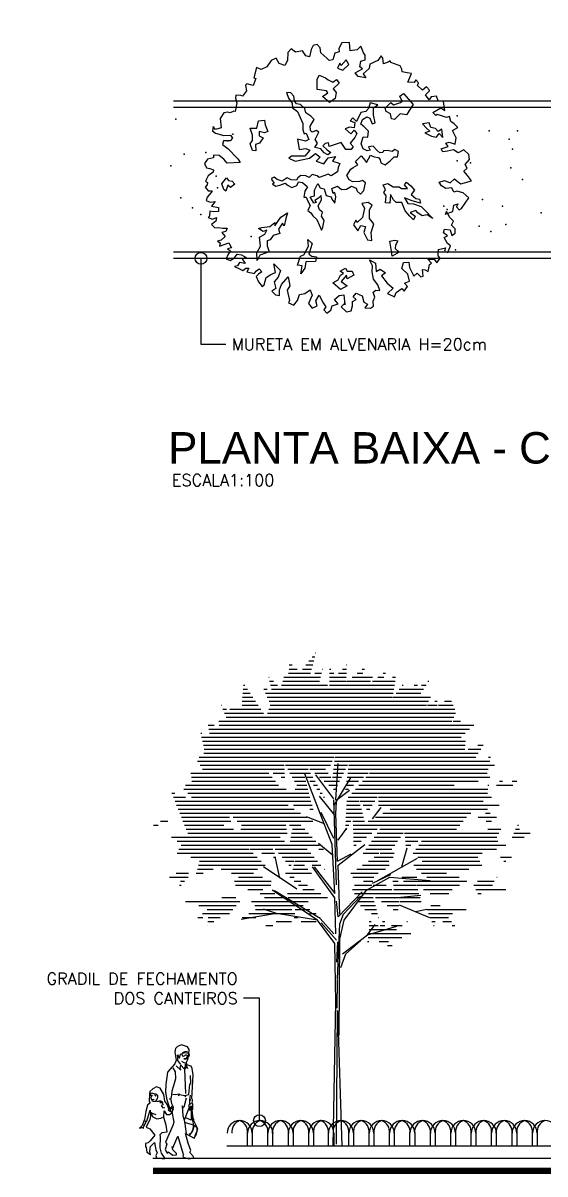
# Model space of a CAD drawing. Header units: millimetres. Extents: x 71 to 407, y 12 to 405.
# Drawn here: x 186.57 to 194.88, y 386.02 to 404.33 of the extents above; entities that cross this region are included whole.
import ezdxf

# ---------------------------------------------------------------- set-up
doc = ezdxf.new("R2010")
doc.units = ezdxf.units.MM
doc.header["$LTSCALE"] = 0.25
for name, color, linetype in [('CANTEIROS', 4, 'Continuous'), ('COTAS', 240, 'Continuous'), ('GRADIL-METÁLICOS', 190, 'Continuous'), ('GRAMA', 3, 'Continuous'), ('LIMITE-CALÇAMENTO', 4, 'Continuous'), ('VEGETACAO', 84, 'Continuous'), ('árvores canteiro-externo', 112, 'Continuous')]:
    doc.layers.add(name, color=color, linetype=linetype)
doc.layers.add('SHADOWS', color=108, linetype='Continuous', lineweight=25)
doc.styles.add('ARIAL', font='arial.ttf')
doc.styles.get("Standard").update_dxf_attribs({"font": 'romans.shx'})
doc.dimstyles.new('100', dxfattribs={"dimscale": 1.25, "dimtxt": 0.15, "dimasz": 0.15, "dimexe": 0.15, "dimexo": 0.15, "dimgap": 0.075, "dimtad": 1, "dimzin": 4, "dimdsep": 46, "dimtxsty": 'Standard', "dimblk1": 'OBLIQUE', "dimblk2": 'OBLIQUE', "dimsah": 1, "dimcen": 0.09, "dimdle": 0.15, "dimclrd": 256, "dimclre": 256, "dimclrt": 7, "dimadec": 0, "dimazin": 0, "dimtfac": 1, "dimtmove": 2, "dimatfit": 3, "dimldrblk": 'ORIGIN', "dimfxl": 1, "dimtolj": 1, "dimtzin": 4, "dimlwd": -1, "dimarcsym": 0})

# ---------------------------------------------------------------- blocks, each defined once
blk = doc.blocks.new('Bifman14')
blk.add_line((0.284, 0.658), (0.311, 0.534))
blk.add_lwpolyline([(0.123, 1.805), (0.058, 1.779), (0.026, 1.749), (0.014, 1.691), (0.039, 1.562), (0.017, 1.503), (-0.099, 1.371), (-0.125, 1.174), (-0.133, 1.054), (-0.113, 0.93), (-0.077, 0.834), (-0.047, 0.751), (-0.026, 0.712), (-0.001, 0.574), (-0.018, 0.522), (-0.132, 0.257), (-0.111, 0.227), (-0.137, 0.141), (-0.112, 0.09), (-0.093, 0.083), (-0.091, 0.1), (-0.018, 0.049), (0.044, 0.056), (0.04, 0.074), (-0.014, 0.134), (-0.027, 0.185), (-0.016, 0.167), (0.065, 0.35), (0.142, 0.079), (0.152, 0.06), (0.141, 0.038), (0.15, 0.017), (0.24, -0.011), (0.321, 0.006), (0.301, 0.038), (0.256, 0.092), (0.27, 0.122), (0.229, 0.241), (0.186, 0.397), (0.322, 0.321), (0.36, 0.385), (0.38, 0.467), (0.321, 0.598), (0.326, 0.609), (0.307, 0.632), (0.294, 0.772), (0.301, 0.782), (0.301, 0.864), (0.294, 0.864), (0.299, 0.929), (0.286, 0.949), (0.31, 1.33), (0.294, 1.429), (0.275, 1.465), (0.218, 1.482), (0.199, 1.519), (0.221, 1.573), (0.237, 1.657), (0.243, 1.729), (0.219, 1.775)], close=True)
for points in [[(0.112, 1.494), (0.066, 1.555), (0.063, 1.601), (0.058, 1.646), (0.091, 1.595), (0.097, 1.604), (0.099, 1.645), (0.116, 1.664), (0.128, 1.664), (0.132, 1.631), (0.154, 1.626), (0.203, 1.65), (0.215, 1.622), (0.238, 1.619), (0.248, 1.643), (0.244, 1.666), (0.229, 1.672), (0.208, 1.671), (0.157, 1.678), (0.144, 1.67), (0.145, 1.683), (0.178, 1.697), (0.218, 1.702)], [(0.039, 1.472), (0.112, 1.403), (0.099, 1.429), (0.112, 1.481), (0.164, 1.423), (0.185, 1.465), (0.186, 1.5), (0.22, 1.431), (0.203, 1.466), (0.17, 1.419), (0.185, 1.029)], [(0.195, 1.51), (0.163, 1.517), (0.127, 1.539)], [(0.214, 1.606), (0.198, 1.598), (0.213, 1.584), (0.185, 1.588), (0.162, 1.581), (0.194, 1.575)], [(-0.044, 0.834), (-0.009, 0.769), (-0.006, 0.814), (-0.032, 0.864), (-0.042, 0.936), (-0.069, 0.944), (-0.04, 0.951), (-0.032, 1.004), (-0.026, 1.076), (0, 1.159), (0.031, 1.268), (0.025, 1.374), (-0.01, 1.44)], [(-0.016, 1.021), (0.027, 1.013), (0.084, 1.027), (0.077, 0.993), (0.086, 1.016), (0.179, 1), (0.18, 0.976), (0.195, 1.004), (0.241, 1.013), (0.253, 1.175), (0.27, 1.195), (0.268, 1.319)], [(-0.068, 0.815), (-0.075, 0.776), (-0.113, 0.868), (-0.141, 0.911), (-0.158, 1.015), (-0.216, 1.115), (-0.276, 1.138), (-0.333, 1.107), (-0.381, 1.064), (-0.385, 1.023), (-0.392, 0.904), (-0.375, 0.884), (-0.417, 0.847), (-0.448, 0.743), (-0.469, 0.616), (-0.505, 0.524), (-0.545, 0.478), (-0.49, 0.495), (-0.486, 0.473), (-0.476, 0.512), (-0.44, 0.577), (-0.459, 0.594), (-0.432, 0.59), (-0.385, 0.732), (-0.378, 0.768), (-0.369, 0.671), (-0.38, 0.616), (-0.438, 0.497), (-0.382, 0.47), (-0.305, 0.369), (-0.378, 0.277), (-0.409, 0.247), (-0.451, 0.235), (-0.452, 0.189), (-0.443, 0.174), (-0.432, 0.095), (-0.374, 0.061), (-0.384, 0.11), (-0.369, 0.188), (-0.306, 0.251), (-0.285, 0.136), (-0.263, 0.088), (-0.288, 0.042), (-0.277, 0.008), (-0.15, -0.007), (-0.149, 0.011), (-0.198, 0.082), (-0.215, 0.168), (-0.213, 0.343), (-0.219, 0.377), (-0.186, 0.408), (-0.107, 0.419), (-0.123, 0.529), (-0.157, 0.65), (-0.155, 0.756), (-0.117, 0.695), (-0.067, 0.695), (-0.021, 0.727), (-0.016, 0.773), (-0.054, 0.801), (-0.088, 0.77), (-0.051, 0.743)], [(-0.369, 1.016), (-0.349, 1.041), (-0.311, 1.024), (-0.288, 1.026), (-0.258, 1.007), (-0.259, 0.962), (-0.28, 0.919), (-0.266, 0.902), (-0.209, 0.919), (-0.2, 0.902), (-0.223, 0.889), (-0.191, 0.886), (-0.188, 0.901), (-0.177, 0.849), (-0.203, 0.84), (-0.173, 0.803), (-0.144, 0.808)], [(-0.369, 1.002), (-0.339, 0.998), (-0.361, 0.984), (-0.366, 0.963), (-0.357, 0.938), (-0.347, 0.912), (-0.314, 0.901), (-0.288, 0.91), (-0.269, 0.929), (-0.259, 0.958)], [(-0.341, 0.934), (-0.335, 0.937), (-0.315, 0.936)], [(-0.307, 1.003), (-0.287, 0.995), (-0.302, 0.988)], [(0.194, 0.959), (0.161, 0.812), (0.15, 0.804), (0.133, 0.833), (0.143, 0.674), (0.157, 0.621)], [(0.259, 1.005), (0.252, 0.929), (0.271, 0.932), (0.249, 0.927), (0.249, 0.862), (0.271, 0.864), (0.241, 0.852), (0.245, 0.777), (0.262, 0.763), (0.277, 0.834), (0.278, 0.765), (0.277, 0.605), (0.19, 0.643)], [(0.251, 0.825), (0.163, 0.605), (0.175, 0.55), (0.195, 0.39)], [(-0.283, 0.694), (-0.343, 0.713), (-0.371, 0.731), (-0.336, 0.658), (-0.271, 0.629), (-0.207, 0.64), (-0.175, 0.654)], [(0.178, 0.572), (0.315, 0.534), (0.295, 0.445), (0.271, 0.396), (0.243, 0.377), (0.25, 0.36), (0.295, 0.425), (0.329, 0.52), (0.368, 0.494), (0.364, 0.432), (0.334, 0.356)]]:
    blk.add_lwpolyline(points)
blk = doc.blocks.new('Biptre15')
for points in [[(2.643, -0.008), (2.801, -0.126), (2.879, -0.201), (2.954, -0.17), (3.019, -0.244), (2.932, -0.328), (2.835, -0.341), (2.77, -0.468), (2.683, -0.372), (2.577, -0.459), (2.546, -0.565), (2.77, -0.621), (2.717, -0.621), (2.823, -0.543), (2.919, -0.683), (2.879, -0.78), (2.761, -0.792), (2.664, -0.78), (2.608, -0.857), (2.555, -0.78), (2.468, -0.836), (2.503, -0.973), (2.643, -1.038), (2.674, -1.125), (2.761, -1.081), (2.748, -1.209), (2.695, -1.265), (2.587, -1.243), (2.49, -1.265), (2.384, -1.209), (2.331, -1.265), (2.319, -1.349), (2.201, -1.287), (2.095, -1.169), (1.933, -1.113), (1.793, -1.103), (1.675, -1.016), (1.728, -1.156), (1.911, -1.2), (1.846, -1.287), (1.911, -1.414), (1.986, -1.34), (2.135, -1.489), (2.223, -1.639), (2.363, -1.533), (2.415, -1.704), (2.31, -1.726), (2.201, -1.835), (2.254, -1.897), (2.135, -1.953), (2.073, -1.875), (2.008, -1.984), (1.859, -1.919), (1.75, -1.769), (1.61, -1.779), (1.588, -1.897), (1.706, -1.931), (1.88, -2.059), (1.803, -2.124), (1.868, -2.22), (1.846, -2.273), (1.706, -2.23), (1.697, -2.295), (1.728, -2.37), (1.653, -2.37), (1.566, -2.37), (1.526, -2.413), (1.451, -2.317), (1.429, -2.457), (1.504, -2.532), (1.386, -2.585), (1.342, -2.532), (1.202, -2.519), (1.137, -2.672), (1.215, -2.659), (1.233, -2.737), (1.075, -2.778), (1.031, -2.703), (0.913, -2.606), (0.86, -2.672), (0.804, -2.575), (0.72, -2.585), (0.72, -2.715), (0.838, -2.768), (0.773, -2.834), (0.676, -2.821), (0.611, -2.725), (0.515, -2.756), (0.44, -2.659), (0.322, -2.563), (0.387, -2.541), (0.3, -2.703), (0.151, -2.703), (0.107, -2.79), (0.182, -2.768), (0.235, -2.843), (0.204, -2.886), (-0.064, -3.014), (-0.16, -2.874), (-0.173, -2.725), (-0.139, -2.659), (-0.226, -2.597), (-0.195, -2.466), (-0.235, -2.361), (-0.313, -2.295), (-0.366, -2.413), (-0.335, -2.541), (-0.44, -2.628), (-0.397, -2.694), (-0.353, -2.79), (-0.453, -3.014), (-0.559, -2.908), (-0.646, -2.812), (-0.72, -2.874), (-0.795, -2.812), (-0.923, -2.896), (-1.031, -2.865), (-1.119, -2.737), (-1.031, -2.619), (-1.084, -2.501), (-1.031, -2.37), (-1, -2.273), (-1.063, -2.22), (-1.137, -2.37), (-1.203, -2.305), (-1.237, -2.382), (-1.215, -2.519), (-1.364, -2.519), (-1.514, -2.413), (-1.601, -2.519), (-1.666, -2.423), (-1.707, -2.339), (-1.815, -2.295), (-1.784, -2.23), (-1.803, -2.09), (-1.815, -2.015), (-1.784, -1.984), (-1.847, -1.909), (-1.977, -2.071), (-1.934, -2.168), (-2.126, -2.112), (-2.126, -1.984), (-2.223, -1.931), (-2.192, -1.813), (-2.117, -1.779), (-2.214, -1.682), (-2.319, -1.757), (-2.332, -1.757), (-2.394, -1.673), (-2.31, -1.598), (-2.394, -1.467), (-2.459, -1.48), (-2.512, -1.414), (-2.45, -1.383), (-2.438, -1.243), (-2.643, -1.296), (-2.643, -1.19), (-2.643, -1.081), (-2.705, -1.06), (-2.77, -1.016), (-2.783, -0.963), (-2.814, -0.792), (-2.845, -0.77), (-2.823, -0.748), (-2.761, -0.63), (-2.879, -0.599), (-2.932, -0.555), (-2.814, -0.49), (-2.705, -0.328), (-2.599, -0.328), (-2.459, -0.21), (-2.385, -0.288), (-2.385, -0.114), (-2.459, -0.03), (-2.568, -0.179), (-2.609, -0.114), (-2.739, -0.114), (-2.783, -0.21), (-2.889, -0.191), (-2.932, -0.148), (-3.072, -0.061), (-2.976, 0.005), (-2.932, 0.163), (-3.116, 0.207), (-3.082, 0.378), (-2.942, 0.422), (-2.867, 0.4), (-2.823, 0.496), (-2.665, 0.518), (-2.643, 0.593), (-2.686, 0.658), (-2.783, 0.808), (-2.889, 0.842), (-2.954, 0.917), (-2.92, 1.004), (-2.823, 1.035), (-2.652, 1.044), (-2.665, 1.131), (-2.761, 1.228), (-2.705, 1.377), (-2.77, 1.486), (-2.674, 1.551), (-2.49, 1.53), (-2.372, 1.57), (-2.394, 1.701), (-2.503, 1.785), (-2.438, 1.894), (-2.276, 1.968), (-2.201, 2.087), (-2.223, 2.196), (-1.986, 2.217), (-1.977, 2.174), (-1.815, 2.205), (-1.815, 2.27), (-1.825, 2.354), (-1.794, 2.376), (-1.784, 2.376), (-1.666, 2.336), (-1.535, 2.41), (-1.548, 2.451), (-1.535, 2.56), (-1.47, 2.56), (-1.364, 2.507), (-1.171, 2.516), (-1.171, 2.55), (-1.119, 2.625), (-1.128, 2.678), (-1.097, 2.765), (-0.957, 2.827), (-0.751, 2.775), (-0.699, 2.893), (-0.751, 2.958), (-0.655, 2.958), (-0.611, 2.883), (-0.59, 2.687), (-0.624, 2.538), (-0.559, 2.485), (-0.493, 2.529), (-0.471, 2.678), (-0.387, 2.687), (-0.313, 2.55), (-0.117, 2.292), (-0.042, 2.227), (0.02, 2.516), (-0.064, 2.603), (-0.129, 2.722), (-0.117, 2.849), (-0.055, 2.84)], [(-0.055, 2.84), (-0.002, 2.967), (0.107, 3.02), (0.194, 2.958), (0.194, 2.883), (0.216, 2.796), (0.269, 2.796), (0.365, 2.893), (0.493, 2.936), (0.515, 2.883), (0.568, 2.883), (0.633, 2.924), (0.698, 2.84), (0.686, 2.753), (0.729, 2.765), (0.848, 2.84), (0.922, 2.849), (0.944, 2.753), (0.913, 2.647), (1.031, 2.709), (1.04, 2.55), (1.128, 2.538), (1.149, 2.647), (1.149, 2.731), (1.267, 2.722), (1.299, 2.743), (1.32, 2.647), (1.267, 2.56), (1.351, 2.56), (1.439, 2.647), (1.504, 2.56), (1.482, 2.473), (1.482, 2.389), (1.47, 2.28), (1.547, 2.301), (1.588, 2.389), (1.666, 2.301), (1.762, 2.376), (1.793, 2.451), (1.824, 2.389), (1.899, 2.389), (1.846, 2.292), (1.793, 2.196), (1.89, 2.118), (1.933, 2.205), (1.964, 2.13), (2.061, 2.174), (2.157, 2.196), (2.179, 2.099), (2.104, 2.012), (2.017, 1.968), (2.017, 1.872), (2.061, 1.754), (2.104, 1.841), (2.191, 1.754), (2.191, 1.884), (2.275, 1.916), (2.297, 1.981), (2.331, 1.863), (2.363, 1.785), (2.297, 1.723), (2.288, 1.657), (2.372, 1.688), (2.384, 1.583), (2.384, 1.517), (2.319, 1.474), (2.266, 1.421), (2.319, 1.355), (2.384, 1.421), (2.45, 1.464), (2.555, 1.39), (2.652, 1.293), (2.608, 1.259), (2.437, 1.237), (2.35, 1.141), (2.288, 1.044), (2.104, 1.11), (2.223, 0.938), (2.384, 0.969), (2.503, 1.044), (2.643, 0.982), (2.717, 1.066), (2.792, 0.969), (2.792, 0.873), (2.664, 0.895), (2.534, 0.873), (2.341, 0.745), (2.534, 0.68), (2.643, 0.724), (2.866, 0.636), (2.919, 0.649), (2.954, 0.518), (2.835, 0.456), (2.695, 0.434), (2.652, 0.316), (2.555, 0.207), (2.664, 0.142), (2.866, 0.198), (2.954, 0.101), (2.888, -0.008), (2.782, 0.045), (2.643, -0.008)]]:
    blk.add_lwpolyline(points)
for points in [[(0.494, 2.561), (0.344, 2.475), (0.397, 2.422), (0.397, 2.336), (0.461, 2.271), (0.547, 2.356), (0.505, 2.422), (0.644, 2.442), (0.613, 2.497)], [(-0.581, 2.024), (-0.698, 2.046), (-0.847, 2.121), (-0.869, 1.971), (-1.041, 1.96), (-1.074, 1.83), (-0.977, 1.799), (-0.838, 1.713), (-0.794, 1.788), (-0.805, 1.907), (-0.709, 1.896), (-0.676, 1.799), (-0.548, 1.863), (-0.504, 1.949), (-0.365, 1.916), (-0.354, 1.993), (-0.495, 2.068)], [(1.75, 1.477), (1.558, 1.53), (1.472, 1.422), (1.375, 1.391), (1.417, 1.466), (1.364, 1.583), (1.331, 1.508), (1.278, 1.336), (1.171, 1.239), (1.246, 1.228), (1.032, 1.122), (0.913, 0.992), (1.043, 1.003), (1.214, 1.014), (1.16, 1.067), (1.311, 1.133), (1.406, 1.089), (1.472, 1.228), (1.578, 1.283), (1.611, 1.347), (1.719, 1.325), (1.847, 1.261), (1.891, 1.336), (1.955, 1.455), (2.085, 1.497), (1.913, 1.53)], [(-0.279, 0.016), (-0.182, 0.016), (-0.065, 0.144), (-0.096, 0.219), (-0.043, 0.305), (0.012, 0.402), (-0.021, 0.455), (-0.032, 0.573), (0.043, 0.627), (0.021, 0.712), (0.032, 0.82), (0.098, 0.884), (0.151, 0.906), (0.162, 1.025), (0.129, 1.122), (0.226, 1.219), (0.204, 1.336), (0.162, 1.411), (0.204, 1.466), (0.236, 1.455), (0.29, 1.391), (0.322, 1.422), (0.355, 1.347), (0.322, 1.261), (0.258, 1.142), (0.3, 1.067), (0.333, 0.981), (0.269, 0.875), (0.183, 0.853), (0.183, 0.756), (0.258, 0.637), (0.366, 0.681), (0.505, 0.681), (0.494, 0.627), (0.569, 0.584), (0.666, 0.509), (0.785, 0.541), (0.827, 0.466), (0.891, 0.413), (0.957, 0.305), (1.182, 0.166), (1.107, 0.144), (0.957, 0.144), (0.871, 0.219), (0.774, 0.208), (0.73, 0.283), (0.644, 0.327), (0.505, 0.274), (0.408, 0.294), (0.472, 0.349), (0.538, 0.424), (0.58, 0.38), (0.602, 0.435), (0.472, 0.541), (0.441, 0.445), (0.311, 0.466), (0.151, 0.413), (0.236, 0.349), (0.247, 0.252), (0.386, 0.188), (0.397, 0.069), (0.452, 0.047), (0.527, -0.039), (0.386, -0.039), (0.29, 0.005), (0.322, 0.036), (0.215, 0.08), (0.14, -0.039), (0.204, -0.136), (0.173, -0.244), (0.087, -0.35), (0.118, -0.458), (0.183, -0.491), (0.236, -0.577), (0.14, -0.641), (-0.032, -0.652), (-0.074, -0.577), (-0.043, -0.511), (-0.01, -0.361), (-0.043, -0.275), (-0.129, -0.211), (-0.29, -0.275), (-0.332, -0.319), (-0.409, -0.416), (-0.473, -0.35), (-0.623, -0.458), (-0.57, -0.522), (-0.495, -0.597), (-0.667, -0.663), (-0.645, -0.749), (-0.645, -0.855), (-0.601, -0.899), (-0.537, -0.921), (-0.504, -1.027), (-0.612, -1.124), (-0.72, -1.199), (-0.73, -1.275), (-0.847, -1.275), (-0.88, -1.189), (-0.827, -1.135), (-0.838, -1.027), (-0.816, -0.941), (-0.773, -0.932), (-0.752, -0.866), (-0.805, -0.791), (-0.88, -0.694), (-0.847, -0.588), (-0.784, -0.641), (-0.752, -0.577), (-0.784, -0.48), (-0.891, -0.416), (-1.052, -0.436), (-1.063, -0.544), (-1.202, -0.533), (-1.288, -0.416), (-1.332, -0.339), (-1.44, -0.361), (-1.515, -0.447), (-1.493, -0.522), (-1.374, -0.588), (-1.407, -0.652), (-1.579, -0.588), (-1.74, -0.566), (-1.825, -0.652), (-1.836, -0.469), (-1.707, -0.458), (-1.632, -0.405), (-1.59, -0.297), (-1.374, -0.233), (-1.44, -0.136), (-1.363, -0.092), (-1.343, -0.2), (-1.224, -0.2), (-1.224, -0.092), (-1.171, -0.006), (-1.074, -0.147), (-1.171, -0.211), (-1.105, -0.286), (-1.01, -0.253), (-0.869, -0.167), (-0.805, -0.244), (-0.73, -0.211), (-0.72, -0.147), (-0.709, -0.092), (-0.847, 0.036), (-0.805, 0.122), (-0.72, 0.294), (-0.794, 0.316), (-0.773, 0.391), (-0.709, 0.435), (-0.634, 0.327), (-0.59, 0.23), (-0.526, 0.294), (-0.559, 0.38), (-0.634, 0.466), (-0.645, 0.606), (-0.752, 0.563), (-0.827, 0.627), (-0.999, 0.573), (-1.03, 0.637), (-0.977, 0.723), (-1.01, 0.767), (-1.105, 0.789), (-1.268, 0.723), (-1.332, 0.809), (-1.385, 0.928), (-1.482, 0.97), (-1.557, 1.078), (-1.557, 1.175), (-1.612, 1.228), (-1.718, 1.261), (-1.783, 1.336), (-1.772, 1.433), (-1.654, 1.369), (-1.557, 1.272), (-1.449, 1.25), (-1.385, 1.122), (-1.138, 0.961), (-0.999, 0.939), (-0.913, 0.895), (-0.933, 0.853), (-0.805, 0.767), (-0.752, 0.842), (-0.773, 1.025), (-0.548, 0.95), (-0.59, 0.809), (-0.57, 0.712), (-0.418, 0.798), (-0.365, 1.1), (-0.312, 1.153), (-0.268, 1.003), (-0.387, 0.692), (-0.515, 0.573), (-0.451, 0.455), (-0.343, 0.531), (-0.312, 0.349), (-0.462, 0.274), (-0.515, 0.111), (-0.398, 0.166), (-0.387, 0.058), (-0.376, -0.006)], [(-1.808, 0.329), (-1.701, 0.439), (-1.808, 0.618), (-1.916, 0.51), (-1.951, 0.547), (-1.951, 0.763), (-2.169, 0.798), (-2.277, 0.763), (-2.24, 0.618), (-2.204, 0.547), (-2.169, 0.439), (-2.24, 0.366), (-2.169, 0.294), (-2.024, 0.402), (-1.951, 0.329)], [(2.049, 0.474), (2.049, 0.582), (1.833, 0.547), (1.796, 0.474), (1.58, 0.402), (1.436, 0.439), (1.509, 0.329), (1.759, 0.366), (1.796, 0.294), (1.796, 0.187), (1.904, 0.187), (1.941, 0.402), (2.085, 0.402), (2.23, 0.474)], [(-2.717, 0.219), (-2.568, 0.305), (-2.621, 0.349), (-2.502, 0.38), (-2.471, 0.252), (-2.621, 0.144)], [(2.234, -0.383), (2.116, -0.416), (2.074, -0.48), (2.03, -0.394), (1.944, -0.502), (2.008, -0.555), (1.988, -0.663), (2.074, -0.716), (2.181, -0.577), (2.096, -0.555), (2.256, -0.458), (2.331, -0.608), (2.439, -0.469), (2.32, -0.275)], [(0.441, -0.641), (0.538, -0.716), (0.752, -0.705), (0.882, -0.608), (0.838, -0.566), (0.946, -0.533), (1.063, -0.652), (0.935, -0.694), (0.946, -0.802), (1.085, -0.791), (1.235, -0.899), (1.235, -0.996), (1.054, -0.952), (0.849, -0.985), (0.752, -0.866), (0.558, -0.835), (0.441, -0.877), (0.397, -0.78)], [(-1.701, -0.86), (-1.772, -0.824), (-1.916, -0.932), (-1.88, -1.003), (-1.951, -1.147), (-1.988, -1.184), (-2.096, -1.111), (-2.169, -1.184), (-1.951, -1.437), (-1.701, -1.329), (-1.701, -1.184), (-1.556, -1.076), (-1.556, -1.003), (-1.664, -0.968)], [(0.527, -2.285), (0.461, -2.144), (0.505, -2.038), (0.452, -1.93), (0.408, -1.877), (0.472, -1.758), (0.538, -1.877), (0.624, -1.855), (0.558, -1.758), (0.452, -1.639), (0.28, -1.533), (0.3, -1.403), (0.247, -1.339), (0.14, -1.253), (0.333, -1.264), (0.344, -1.167), (0.183, -1.156), (0.118, -1.092), (0.054, -1.124), (-0.054, -1.049), (-0.096, -1.156), (-0.043, -1.284), (-0.065, -1.414), (-0.032, -1.478), (-0.054, -1.608), (-0.129, -1.533), (-0.193, -1.564), (-0.129, -1.672), (-0.043, -1.769), (0.065, -1.714), (0.14, -1.833), (0.14, -1.919), (0.226, -1.952), (0.204, -1.758), (0.162, -1.575), (0.28, -1.672), (0.269, -1.8), (0.3, -1.983), (0.375, -2.08)], [(1.509, -1.508), (1.399, -1.471), (1.183, -1.4), (1.148, -1.508), (1.148, -1.581), (1.256, -1.545), (1.328, -1.545), (1.399, -1.652)], [(-1.504, -2.166), (-1.44, -2.091), (-1.493, -2.027), (-1.504, -1.919), (-1.601, -1.866), (-1.557, -1.714), (-1.471, -1.822), (-1.418, -1.908), (-1.363, -1.8), (-1.31, -1.963), (-1.31, -2.08), (-1.396, -2.124), (-1.321, -2.221)]]:
    blk.add_lwpolyline(points, close=True)
blk = doc.blocks.new('*X34')
at = {"color": 0}
for p, q in [((7.302, 14.1), (7.42, 14.1)), ((7.384, 14.2), (7.446, 14.2)), ((7.465, 14.3), (7.472, 14.3)), ((6.788, 13.8), (7.343, 13.8)), ((6.81, 14), (6.88, 14)), ((6.81, 13.9), (7.01, 13.9)), ((7.138, 13.9), (7.369, 13.9)), ((7.22, 14), (7.395, 14)), ((7.453, 13.8), (7.618, 13.8)), ((7.64, 13.9), (7.646, 13.9)), ((7.819, 13.9), (7.852, 13.9)), ((7.819, 13.8), (7.922, 13.8)), ((8.038, 13.8), (8.238, 13.8)), ((8.138, 13.9), (8.243, 13.9)), ((8.238, 14), (8.248, 14)), ((8.506, 13.8), (8.651, 13.8)), ((8.634, 13.9), (8.693, 13.9)), ((9.156, 13.8), (9.211, 13.8)), ((6.296, 13.7), (6.305, 13.7)), ((6.318, 13.6), (6.413, 13.6)), ((6.646, 13.6), (7.567, 13.6)), ((6.677, 13.7), (7.589, 13.7)), ((7.819, 13.7), (8.233, 13.7)), ((7.819, 13.6), (8.228, 13.6)), ((8.251, 13.6), (8.838, 13.6)), ((8.379, 13.7), (8.888, 13.7)), ((8.889, 13.6), (9.453, 13.6)), ((9.023, 13.7), (9.17, 13.7)), ((9.389, 13.7), (9.468, 13.7)), ((10.272, 13.6), (10.294, 13.6)), ((5.653, 13.3), (5.83, 13.3)), ((5.661, 13.4), (5.763, 13.4)), ((5.668, 13.5), (5.697, 13.5)), ((6.175, 13.4), (6.259, 13.4)), ((6.218, 13.3), (9.407, 13.3)), ((6.341, 13.5), (6.52, 13.5)), ((6.363, 13.4), (9.422, 13.4)), ((6.616, 13.5), (7.767, 13.5)), ((7.819, 13.5), (9.438, 13.5)), ((9.483, 13.3), (10.095, 13.3)), ((9.557, 13.4), (10.161, 13.4)), ((9.632, 13.5), (9.652, 13.5)), ((9.929, 13.5), (10.013, 13.5)), ((10.112, 13.5), (10.228, 13.5)), ((5.113, 13), (5.114, 13)), ((5.63, 13), (6.03, 13)), ((5.637, 13.1), (5.963, 13.1)), ((5.645, 13.2), (5.896, 13.2)), ((6.261, 13.2), (9.392, 13.2)), ((6.304, 13.1), (10.285, 13.1)), ((6.329, 13), (10.235, 13)), ((9.408, 13.2), (10.335, 13.2)), ((10.263, 13), (10.504, 13)), ((10.448, 13.1), (10.504, 13.1)), ((10.535, 13), (10.907, 13)), ((10.685, 13.1), (10.865, 13.1)), ((5.153, 12.9), (5.243, 12.9)), ((5.193, 12.8), (6.163, 12.8)), ((5.233, 12.7), (10.918, 12.7)), ((5.322, 12.9), (6.096, 12.9)), ((6.263, 12.8), (10.964, 12.8)), ((6.296, 12.9), (10.948, 12.9)), ((4.784, 12.5), (4.931, 12.5)), ((4.801, 12.4), (11.314, 12.4)), ((5.053, 12.6), (10.873, 12.6)), ((5.062, 12.5), (11.419, 12.5)), ((10.908, 12.6), (11.084, 12.6)), ((4.6, 12.3), (4.626, 12.3)), ((4.621, 12.2), (11.102, 12.2)), ((4.643, 12.1), (11.21, 12.1)), ((4.817, 12.3), (11.208, 12.3)), ((4.665, 12), (11.202, 12)), ((4.68, 11.8), (11.531, 11.8)), ((4.687, 11.9), (11.195, 11.9)), ((11.282, 11.9), (11.595, 11.9)), ((11.522, 12), (11.658, 12)), ((4.519, 11.6), (7.885, 11.6)), ((4.556, 11.7), (7.928, 11.7)), ((4.581, 11.5), (6.684, 11.5)), ((6.715, 11.5), (7.842, 11.5)), ((7.93, 11.5), (8.261, 11.5)), ((7.943, 11.6), (8.311, 11.6)), ((7.956, 11.7), (11.467, 11.7)), ((8.299, 11.5), (11.937, 11.5)), ((8.312, 11.6), (11.82, 11.6)), ((11.79, 11.7), (11.835, 11.7)), ((4.351, 11.3), (6.301, 11.3)), ((4.644, 11.4), (6.689, 11.4)), ((6.408, 11.3), (6.694, 11.3)), ((6.772, 11.4), (7.283, 11.4)), ((6.828, 11.3), (7.342, 11.3)), ((7.328, 11.4), (7.714, 11.4)), ((7.445, 11.3), (7.782, 11.3)), ((7.903, 11.3), (8.161, 11.3)), ((7.917, 11.4), (8.211, 11.4)), ((8.271, 11.3), (8.784, 11.3)), ((8.285, 11.4), (11.782, 11.4)), ((8.815, 11.3), (11.751, 11.3)), ((4.221, 11), (6.544, 11)), ((4.364, 11.2), (6.382, 11.2)), ((4.378, 11.1), (6.463, 11.1)), ((6.608, 11.2), (6.7, 11.2)), ((6.885, 11.2), (7.196, 11.2)), ((6.942, 11.1), (7.222, 11.1)), ((6.998, 11), (7.248, 11)), ((7.244, 11.2), (7.4, 11.2)), ((7.328, 11.1), (7.459, 11.1)), ((7.413, 11), (7.517, 11)), ((7.563, 11.2), (7.851, 11.2)), ((7.681, 11.1), (8.061, 11.1)), ((7.799, 11), (8.011, 11)), ((7.89, 11.2), (8.111, 11.2)), ((8.229, 11), (8.415, 11)), ((8.243, 11.1), (8.538, 11.1)), ((8.257, 11.2), (8.661, 11.2)), ((8.55, 11), (10.926, 11)), ((8.638, 11.1), (11.525, 11.1)), ((8.726, 11.2), (11.823, 11.2)), ((11.77, 11), (11.793, 11)), ((11.99, 11), (12.392, 11)), ((12.065, 11.1), (12.137, 11.1)), ((12.378, 11.1), (12.492, 11.1)), ((3.878, 10.8), (3.948, 10.8)), ((3.918, 10.7), (4.219, 10.7)), ((4.18, 10.9), (6.735, 10.9)), ((4.274, 10.8), (7.301, 10.8)), ((4.368, 10.7), (7.327, 10.7)), ((6.961, 10.9), (7.274, 10.9)), ((7.497, 10.9), (7.576, 10.9)), ((7.581, 10.8), (7.634, 10.8)), ((7.666, 10.7), (7.693, 10.7)), ((7.917, 10.9), (7.961, 10.9)), ((8.216, 10.9), (8.292, 10.9)), ((8.285, 10.7), (9.004, 10.7)), ((8.374, 10.8), (11.76, 10.8)), ((8.462, 10.9), (11.771, 10.9)), ((9.043, 10.7), (11.86, 10.7)), ((3.957, 10.6), (7.353, 10.6)), ((3.997, 10.5), (6.782, 10.5)), ((4.037, 10.4), (6.936, 10.4)), ((6.914, 10.5), (7.379, 10.5)), ((7.325, 10.4), (7.405, 10.4)), ((7.75, 10.6), (7.752, 10.6)), ((8.236, 10.4), (8.611, 10.4)), ((8.241, 10.5), (8.585, 10.5)), ((8.246, 10.6), (8.559, 10.6)), ((8.579, 10.6), (8.944, 10.6)), ((8.657, 10.5), (8.884, 10.5)), ((8.736, 10.4), (8.824, 10.4)), ((9.043, 10.6), (11.658, 10.6)), ((9.043, 10.5), (12.057, 10.5)), ((9.328, 10.4), (11.759, 10.4)), ((3.592, 10.1), (3.776, 10.1)), ((4.076, 10.3), (5.289, 10.3)), ((4.116, 10.2), (5.319, 10.2)), ((4.155, 10.1), (5.35, 10.1)), ((5.3, 10.3), (7.09, 10.3)), ((5.406, 10.2), (7.245, 10.2)), ((5.512, 10.1), (6.702, 10.1)), ((6.702, 10.1), (7.399, 10.1)), ((8.22, 10.1), (8.346, 10.1)), ((8.225, 10.2), (8.396, 10.2)), ((8.23, 10.3), (8.637, 10.3)), ((8.4, 10.2), (8.663, 10.2)), ((8.402, 10.1), (8.689, 10.1)), ((8.778, 10.1), (11.156, 10.1)), ((8.962, 10.2), (11.241, 10.2)), ((9.145, 10.3), (11.349, 10.3)), ((11.529, 10.2), (11.984, 10.2)), ((11.711, 10.3), (11.827, 10.3)), ((11.729, 10.1), (11.865, 10.1)), ((3.415, 10), (3.533, 10)), ((4.195, 10), (5.176, 10)), ((4.234, 9.9), (5.421, 9.9)), ((4.274, 9.8), (6.758, 9.8)), ((5.602, 9.9), (6.739, 9.9)), ((5.618, 10), (6.721, 10)), ((6.815, 10), (7.102, 10)), ((6.87, 9.8), (7.288, 9.8)), ((6.89, 9.9), (7.195, 9.9)), ((8.21, 9.9), (8.246, 9.9)), ((8.215, 10), (8.296, 10)), ((8.405, 10), (9.132, 10)), ((8.408, 9.9), (9.002, 9.9)), ((8.411, 9.8), (8.871, 9.8)), ((9.002, 9.8), (9.658, 9.8)), ((9.072, 9.9), (10.986, 9.9)), ((9.141, 10), (11.071, 10)), ((9.692, 9.8), (12.046, 9.8)), ((11.767, 9.9), (12.093, 9.9)), ((12.421, 9.8), (12.826, 9.8)), ((12.464, 9.9), (12.564, 9.9)), ((12.508, 10), (12.534, 10)), ((3.869, 9.7), (6.579, 9.7)), ((4.011, 9.6), (6.693, 9.6)), ((4.113, 9.5), (6.365, 9.5)), ((6.375, 9.5), (6.808, 9.5)), ((6.81, 9.5), (7.568, 9.5)), ((6.83, 9.6), (7.475, 9.6)), ((6.85, 9.7), (7.382, 9.7)), ((8.414, 9.7), (8.74, 9.7)), ((8.416, 9.6), (8.61, 9.6)), ((8.419, 9.5), (8.479, 9.5)), ((8.794, 9.5), (9.446, 9.5)), ((8.863, 9.6), (9.517, 9.6)), ((8.933, 9.7), (9.587, 9.7)), ((9.703, 9.7), (11.999, 9.7)), ((9.713, 9.6), (10.021, 9.6)), ((9.724, 9.5), (9.847, 9.5)), ((10.043, 9.5), (12.219, 9.5)), ((10.116, 9.6), (12.019, 9.6)), ((12.377, 9.7), (12.676, 9.7)), ((4.011, 9.3), (5.912, 9.3)), ((4.052, 9.4), (5.812, 9.4)), ((4.349, 9.2), (6.012, 9.2)), ((5.836, 9.4), (6.403, 9.4)), ((6.127, 9.3), (6.441, 9.3)), ((6.417, 9.2), (6.478, 9.2)), ((6.459, 9.4), (7.261, 9.4)), ((6.544, 9.3), (7.346, 9.3)), ((6.629, 9.2), (7.432, 9.2)), ((7.549, 9.4), (7.662, 9.4)), ((8.655, 9.3), (9.051, 9.3)), ((8.725, 9.4), (9.375, 9.4)), ((8.933, 9.2), (9.404, 9.2)), ((9.079, 9.3), (9.429, 9.3)), ((9.908, 9.3), (11.63, 9.3)), ((9.971, 9.4), (11.99, 9.4)), ((10.018, 9.2), (11.523, 9.2)), ((12.086, 9.2), (12.361, 9.2)), ((4.54, 9), (6.212, 9)), ((4.567, 9.1), (6.112, 9.1)), ((6.713, 9.1), (6.924, 9.1)), ((6.798, 9), (6.857, 9)), ((6.921, 9), (7.188, 9)), ((6.946, 9.1), (7.517, 9.1)), ((7.38, 9), (7.602, 9)), ((8.641, 9), (9.304, 9)), ((8.787, 9.1), (9.296, 9.1)), ((9.924, 9), (11.623, 9)), ((10.128, 9.1), (11.573, 9.1)), ((12.171, 9.1), (12.222, 9.1)), ((3.818, 8.7), (4.281, 8.7)), ((3.985, 8.8), (4.29, 8.8)), ((4.488, 8.8), (4.656, 8.8)), ((4.514, 8.9), (4.906, 8.9)), ((5.107, 8.9), (6.017, 8.9)), ((5.367, 8.8), (5.915, 8.8)), ((5.539, 8.7), (6.138, 8.7)), ((6.714, 8.8), (7.362, 8.8)), ((6.824, 8.7), (6.93, 8.7)), ((6.896, 8.9), (7.275, 8.9)), ((7.679, 8.9), (7.687, 8.9)), ((8.349, 8.8), (9.035, 8.8)), ((8.395, 8.7), (8.925, 8.7)), ((8.495, 8.9), (9.216, 8.9)), ((9.631, 8.7), (9.993, 8.7)), ((9.987, 8.9), (11.299, 8.9)), ((10.116, 8.8), (10.736, 8.8)), ((10.244, 8.7), (11.058, 8.7)), ((11.994, 8.7), (12.006, 8.7)), ((4.072, 8.5), (4.107, 8.5)), ((4.094, 8.6), (4.194, 8.6)), ((5.439, 8.6), (6.361, 8.6)), ((5.465, 8.5), (6.353, 8.5)), ((5.773, 8.4), (6.15, 8.4)), ((6.934, 8.6), (7.097, 8.6)), ((7.044, 8.5), (7.265, 8.5)), ((7.153, 8.4), (7.433, 8.4)), ((8.389, 8.4), (9.373, 8.4)), ((8.439, 8.5), (8.875, 8.5)), ((8.667, 8.6), (8.9, 8.6)), ((8.907, 8.5), (9.233, 8.5)), ((9.398, 8.6), (9.53, 8.6)), ((9.412, 8.5), (9.991, 8.5)), ((9.425, 8.4), (10.02, 8.4)), ((9.661, 8.6), (11.249, 8.6)), ((10.004, 8.5), (11.063, 8.5)), ((10.166, 8.4), (10.877, 8.4)), ((11.422, 8.5), (11.89, 8.5)), ((11.472, 8.4), (12.224, 8.4)), ((11.511, 8.6), (11.928, 8.6)), ((4.216, 8.1), (5.572, 8.1)), ((5.129, 8.2), (5.474, 8.2)), ((5.865, 8.1), (7.286, 8.1)), ((6.08, 8.3), (6.45, 8.3)), ((6.192, 8.2), (6.75, 8.2)), ((6.763, 8.3), (7.601, 8.3)), ((6.785, 8.2), (7.769, 8.2)), ((8.439, 8.3), (10.049, 8.3)), ((8.489, 8.2), (8.907, 8.2)), ((8.539, 8.1), (8.934, 8.1)), ((8.968, 8.2), (10.077, 8.2)), ((9.113, 8.1), (9.559, 8.1)), ((9.58, 8.1), (10.106, 8.1)), ((10.328, 8.3), (10.8, 8.3)), ((11.522, 8.3), (11.607, 8.3)), ((4.553, 8), (5.486, 8)), ((4.643, 7.8), (5.241, 7.8)), ((4.756, 7.9), (5.4, 7.9)), ((5.241, 7.8), (5.315, 7.8)), ((5.798, 7.8), (6.953, 7.8)), ((5.953, 8), (7.156, 8)), ((5.965, 7.9), (6.876, 7.9)), ((6.96, 7.9), (7.32, 7.9)), ((7.319, 7.8), (7.485, 7.8)), ((8.59, 8), (8.961, 8)), ((8.699, 7.9), (8.988, 7.9)), ((8.866, 7.8), (9.015, 7.8)), ((9.258, 8), (9.544, 8)), ((9.403, 7.9), (9.528, 7.9)), ((10.253, 7.9), (11.229, 7.9)), ((10.292, 7.8), (10.887, 7.8)), ((10.348, 8), (10.578, 8)), ((4.53, 7.7), (4.65, 7.7)), ((4.768, 7.5), (4.769, 7.5)), ((4.777, 7.6), (4.926, 7.6)), ((4.785, 7.7), (5.083, 7.7)), ((5.632, 7.7), (5.976, 7.7)), ((6.223, 7.5), (6.403, 7.5)), ((6.485, 7.6), (6.867, 7.6)), ((6.936, 7.7), (7.031, 7.7)), ((7.109, 7.6), (7.482, 7.6)), ((8.808, 7.6), (8.856, 7.6)), ((8.808, 7.5), (9.027, 7.5)), ((9.032, 7.7), (9.042, 7.7)), ((9.078, 7.5), (9.194, 7.5)), ((9.138, 7.6), (9.194, 7.6)), ((9.36, 7.5), (9.627, 7.5)), ((9.745, 7.6), (9.764, 7.6)), ((10.332, 7.7), (10.786, 7.7)), ((10.371, 7.6), (10.459, 7.6)), ((10.41, 7.5), (10.426, 7.5)), ((10.648, 7.6), (10.864, 7.6)), ((10.878, 7.5), (10.943, 7.5)), ((8.782, 7.2), (9.626, 7.2)), ((8.795, 7.3), (9.851, 7.3)), ((8.808, 7.4), (9.491, 7.4)), ((8.768, 7.1), (8.801, 7.1)), ((9.054, 7.1), (9.292, 7.1)), ((9.261, 7), (9.381, 7)), ((9.469, 6.9), (9.471, 6.9))]:
    blk.add_line(p, q, dxfattribs=at)
blk = doc.blocks.new('Bietre24')
for p, q in [((-0.023, 6.478), (0.026, 7.155)), ((-0.087, 5.64), (-0.603, 6.962)), ((-0.055, 6.494), (-0.393, 6.945)), ((-0.055, 6.365), (0.267, 6.897)), ((-0.039, 6.188), (-0.329, 6.542)), ((-0.007, 4.882), (-0.055, 6.478)), ((-0.023, 6.462), (0.235, 6.655)), ((-0.023, 6.22), (-0.007, 6.429)), ((0.67, 6.123), (0.831, 6.333)), ((-0.232, 6.027), (-0.571, 6.155)), ((-0.055, 5.753), (-0.297, 6.236)), ((0.009, 5.318), (-0.023, 6.22)), ((0.026, 5.72), (0.187, 5.946)), ((-0.087, 5.446), (-0.345, 5.656)), ((-0.039, 4.721), (-0.087, 5.64)), ((0.026, 5.253), (0.525, 5.64)), ((0.026, 5.333), (0.267, 5.463)), ((1.218, 5.221), (1.314, 5.575)), ((-0.748, 4.802), (-1.376, 5.221)), ((-1.07, 5.011), (-1.151, 5.382)), ((-0.039, 4.641), (-0.458, 5.221)), ((-0.426, 5.221), (-0.039, 4.721)), ((0.058, 4.334), (0.026, 5.253)), ((0.767, 4.963), (1.508, 5.382)), ((0.557, 4.786), (0.992, 5.027)), ((0.67, 4.915), (1.008, 5.076)), ((0.992, 5.027), (1.749, 4.963)), ((-0.361, 4.221), (-1.215, 4.786)), ((-0.313, 4.254), (-1.167, 4.769)), ((0.026, 4.286), (0.476, 4.754)), ((0.138, 4.221), (0.557, 4.786)), ((-0.023, 3.964), (-0.039, 4.641)), ((0.026, 4.286), (-0.007, 4.576)), ((0.122, 4.334), (0.444, 4.673)), ((1.073, 4.641), (1.572, 4.689)), ((-1.134, 4.35), (-1.795, 4.238)), ((-1.134, 4.35), (-1.376, 4.431)), ((-0.361, 4.221), (-1.134, 4.35)), ((0.058, 4.157), (0.122, 4.334)), ((1.169, 4.512), (1.733, 4.27)), ((1.475, 4.382), (1.685, 4.431)), ((-0.039, 3.786), (-0.361, 4.221)), ((-0.055, 3.964), (-0.313, 4.254)), ((-0.007, 3.851), (-0.297, 4.173)), ((0.009, 3.125), (0.058, 4.157)), ((0.058, 3.867), (0.138, 4.221)), ((0.573, 3.947), (0.718, 4.141)), ((0.573, 3.947), (1.121, 4.108)), ((0.106, 3.593), (0.573, 3.947)), ((-0.023, 2.69), (-0.039, 3.786)), ((-0.004, 3.434), (0.016, 3.82)), ((0.041, 2.062), (0.058, 3.867)), ((0.17, 3.593), (0.444, 3.835)), ((0.074, 3.335), (0.17, 3.593)), ((0.003, 2.576), (0.009, 3.111)), ((-0.071, -0.001), (-0.023, 2.69)), ((-0.007, 0.031), (0.009, 2.529)), ((0.009, 2.529), (0.09, -0.001))]:
    blk.add_line(p, q)
at = {"xscale": 0.75, "yscale": 0.75, "zscale": 0.75}
blk.add_blockref('*X34', (-6, -1.5), dxfattribs=at)
blk = doc.blocks.new('_OBLIQUE')
at = {"color": 0, "linetype": 'ByBlock'}
blk.add_line((-0.5, -0.5), (0.5, 0.5), dxfattribs=at)
blk = doc.blocks.new('_Origin')
at = {"color": 0, "linetype": 'ByBlock', "lineweight": -2}
blk.add_line((0, 0), (-1, 0), dxfattribs=at)
blk.add_circle((0, 0), 0.5, dxfattribs=at)

msp = doc.modelspace()

# ---------------------------------------------------------------- linework, layer by layer
msp.add_line((188.634, 386.268), (207.953, 386.268))
at = {"const_width": 0.1}
msp.add_lwpolyline([(188.634, 386.068), (207.953, 386.068)], dxfattribs=at)
at = {"layer": 'CANTEIROS'}
msp.add_line((189.814, 386.468), (205.363, 386.468), dxfattribs=at)
at = {"layer": 'GRADIL-METÁLICOS'}
for p, q in [((190.142, 386.468), (190.142, 386.668)), ((190.217, 386.668), (190.217, 386.468)), ((190.217, 386.668), (190.217, 386.468)), ((190.467, 386.468), (190.467, 386.668)), ((190.542, 386.668), (190.542, 386.468)), ((190.542, 386.668), (190.542, 386.468)), ((190.792, 386.468), (190.792, 386.668)), ((190.867, 386.668), (190.867, 386.468)), ((190.867, 386.668), (190.867, 386.468)), ((191.117, 386.468), (191.117, 386.668)), ((191.192, 386.668), (191.192, 386.468)), ((191.192, 386.668), (191.192, 386.468)), ((191.429, 386.467), (191.429, 386.667)), ((191.504, 386.667), (191.504, 386.467)), ((191.517, 386.668), (191.517, 386.468)), ((191.754, 386.467), (191.754, 386.667)), ((191.829, 386.667), (191.829, 386.467)), ((191.829, 386.667), (191.829, 386.467)), ((192.079, 386.467), (192.079, 386.667)), ((192.154, 386.667), (192.154, 386.467)), ((192.154, 386.667), (192.154, 386.467)), ((192.404, 386.467), (192.404, 386.667)), ((192.479, 386.667), (192.479, 386.467)), ((192.479, 386.667), (192.479, 386.467)), ((192.729, 386.467), (192.729, 386.667)), ((192.804, 386.667), (192.804, 386.467)), ((192.804, 386.667), (192.804, 386.467)), ((193.054, 386.467), (193.054, 386.667)), ((193.129, 386.667), (193.129, 386.467)), ((193.129, 386.667), (193.129, 386.467)), ((193.379, 386.467), (193.379, 386.667)), ((193.454, 386.667), (193.454, 386.467)), ((193.454, 386.667), (193.454, 386.467)), ((193.704, 386.467), (193.704, 386.667)), ((193.779, 386.667), (193.779, 386.467)), ((193.779, 386.667), (193.779, 386.467)), ((194.029, 386.467), (194.029, 386.667)), ((194.104, 386.667), (194.104, 386.467)), ((194.104, 386.667), (194.104, 386.467)), ((194.354, 386.467), (194.354, 386.667)), ((194.429, 386.667), (194.429, 386.467)), ((194.429, 386.667), (194.429, 386.467)), ((194.679, 386.467), (194.679, 386.667)), ((194.754, 386.667), (194.754, 386.467)), ((194.754, 386.667), (194.754, 386.467))]:
    msp.add_line(p, q, dxfattribs=at)
for centre, radius, start, end in [((190.017, 386.668), 0.2, 0, 180), ((190.081, 386.689), 0.19, 109.6868, 186.3024), ((189.953, 386.689), 0.19, 353.6976, 70.3132), ((190.342, 386.668), 0.2, 0, 180), ((190.406, 386.689), 0.19, 109.6868, 186.3024), ((190.278, 386.689), 0.19, 353.6976, 70.3132), ((190.667, 386.668), 0.2, 0, 180), ((190.731, 386.689), 0.19, 109.6868, 186.3024), ((190.603, 386.689), 0.19, 353.6976, 70.3132), ((190.992, 386.668), 0.2, 0, 180), ((191.056, 386.689), 0.19, 109.6868, 186.3024), ((190.928, 386.689), 0.19, 353.6976, 70.3132), ((191.317, 386.668), 0.2, 0, 180), ((191.381, 386.689), 0.19, 109.6868, 186.3024), ((191.24, 386.688), 0.19, 353.6976, 70.3132), ((191.629, 386.667), 0.2, 0, 180), ((191.693, 386.688), 0.19, 109.6868, 186.3024), ((191.565, 386.688), 0.19, 353.6976, 70.3132), ((191.954, 386.667), 0.2, 0, 180), ((192.018, 386.688), 0.19, 109.6868, 186.3024), ((191.89, 386.688), 0.19, 353.6976, 70.3132), ((192.279, 386.667), 0.2, 0, 180), ((192.343, 386.688), 0.19, 109.6868, 186.3024), ((192.215, 386.688), 0.19, 353.6976, 70.3132), ((192.604, 386.667), 0.2, 0, 180), ((192.668, 386.688), 0.19, 109.6868, 186.3024), ((192.54, 386.688), 0.19, 353.6976, 70.3132), ((192.929, 386.667), 0.2, 0, 180), ((192.993, 386.688), 0.19, 109.6868, 186.3024), ((192.865, 386.688), 0.19, 353.6976, 70.3132), ((193.254, 386.667), 0.2, 0, 180), ((193.318, 386.688), 0.19, 109.6868, 186.3024), ((193.19, 386.688), 0.19, 353.6976, 70.3132), ((193.579, 386.667), 0.2, 0, 180), ((193.643, 386.688), 0.19, 109.6868, 186.3024), ((193.515, 386.688), 0.19, 353.6976, 70.3132), ((193.904, 386.667), 0.2, 0, 180), ((193.968, 386.688), 0.19, 109.6868, 186.3024), ((193.84, 386.688), 0.19, 353.6976, 70.3132), ((194.229, 386.667), 0.2, 0, 180), ((194.293, 386.688), 0.19, 109.6868, 186.3024), ((194.165, 386.688), 0.19, 353.6976, 70.3132), ((194.554, 386.667), 0.2, 0, 180), ((194.618, 386.688), 0.19, 109.6868, 186.3024), ((194.49, 386.688), 0.19, 353.6976, 70.3132), ((194.879, 386.667), 0.2, 0, 180), ((194.943, 386.688), 0.19, 109.6868, 186.3024)]:
    msp.add_arc(centre, radius, start, end, dxfattribs=at)
at = {"layer": 'GRAMA'}
for p in [(188.999, 402.806), (193.482, 402.859), (193.989, 402.619), (194.442, 402.619), (189.826, 402.459), (189.906, 402.566), (194.309, 402.486), (189.133, 402.246), (189.479, 402.272), (194.362, 402.326), (188.919, 402.059), (193.482, 402.139), (193.695, 402.112), (189.64, 401.899), (194.336, 402.032), (189.666, 401.712), (194.522, 401.846), (189.079, 401.552), (193.882, 401.526), (189.266, 401.392), (193.268, 401.419), (193.322, 401.366), (194.202, 401.419), (194.816, 401.312), (189.399, 401.286), (194.256, 401.126), (193.829, 401.099), (194.015, 401.019), (190.2, 400.939), (193.455, 400.726)]:
    msp.add_point(p, dxfattribs=at)
at = {"layer": 'LIMITE-CALÇAMENTO'}
for p, q in [((201.773, 403.089), (188.963, 403.089)), ((201.773, 402.989), (188.963, 402.989)), ((201.773, 400.689), (188.963, 400.689)), ((201.773, 400.589), (188.963, 400.589))]:
    msp.add_line(p, q, dxfattribs=at)

# ---------------------------------------------------------------- block references
at = {"layer": 'SHADOWS'}
msp.add_blockref('Bifman14', (188.968, 386.268), dxfattribs=at)
at = {"layer": 'VEGETACAO', "xscale": 0.8499999999999943, "yscale": 0.8500000000000227, "zscale": 0.85}
msp.add_blockref('Bietre24', (191.565, 386.468), dxfattribs=at)
at = {"layer": 'árvores canteiro-externo', "linetype": 'Continuous', "xscale": -0.703125000000095, "yscale": 0.703125, "zscale": 0.703125, "rotation": 81.01272633695365}
msp.add_blockref('Biptre15', (191.565, 401.839), dxfattribs=at)

# ---------------------------------------------------------------- texts
at = {"layer": 'COTAS', "style": 'ARIAL'}
msp.add_text('PLANTA BAIXA - CANTEIRO', height=0.5, dxfattribs=at).set_placement((188.878, 397.324))
at = {"layer": 'COTAS', "color": 7, "char_height": 0.1875}
for s, insert, attachment_point in [('\\A1;MURETA EM ALVENARIA H=20cm', (189.889, 399.316), 1), ('ESCALA1:100', (188.938, 397.154), 1), ('\\A1;GRADIL DE FECHAMENTO\\PDOS CANTEIROS', (189.986, 388.72), 9)]:
    msp.add_mtext(s, dxfattribs=dict(at, insert=insert, attachment_point=attachment_point))

# ---------------------------------------------------------------- leaders
at = {"layer": 'COTAS', "annotation_type": 0, "has_hookline": 1}
for points, hookline_direction, text_width in [([(189.4, 400.589), (189.4, 399.222), (189.795, 399.222)], 0, 4.58), ([(190.332, 386.868), (190.332, 388.814), (190.079, 388.814)], 1, 3.42)]:
    msp.add_leader(points, dimstyle='100', override={"dimgap": 0.075, "dimtad": 0}, dxfattribs=dict(at, hookline_direction=hookline_direction, text_width=text_width))

doc.saveas('drawing.dxf')
